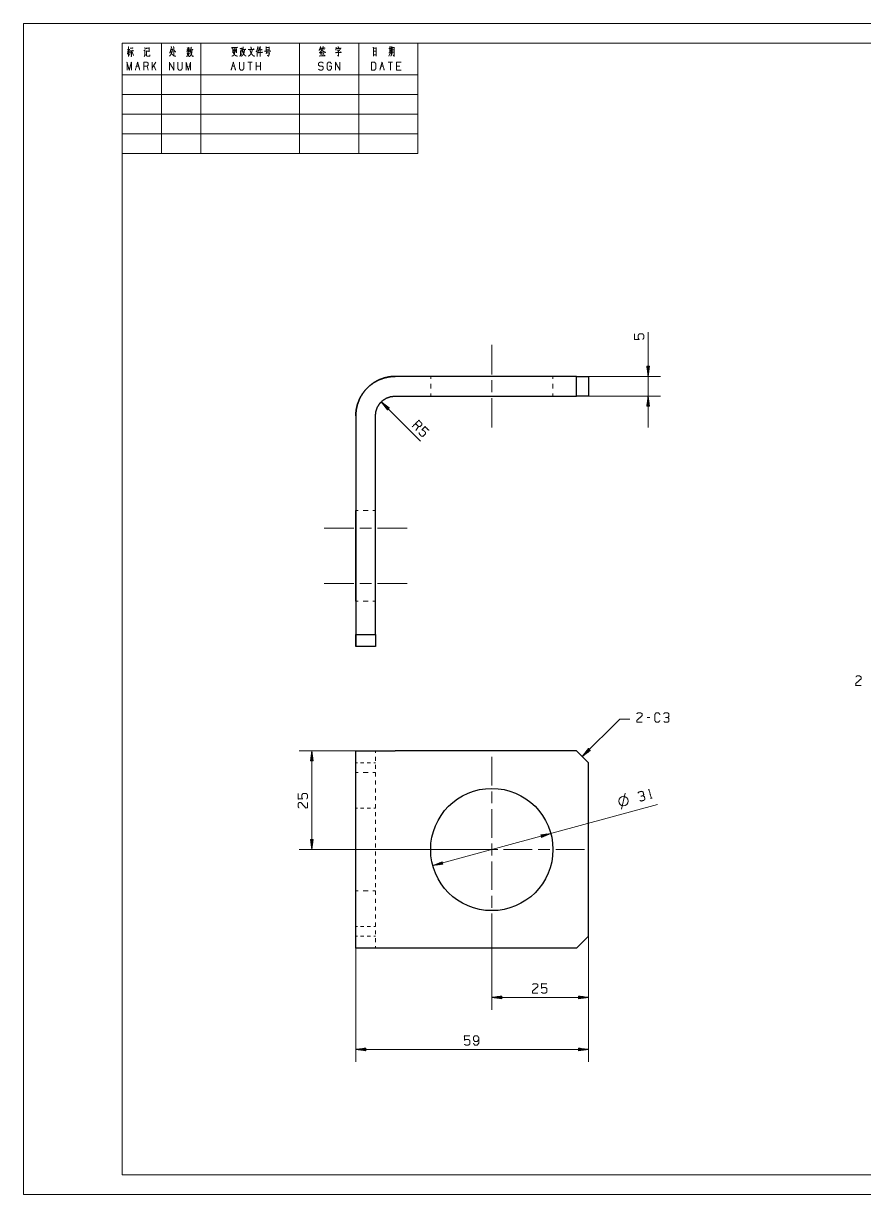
# Model space of a CAD drawing. Header units: millimetres. Extents: x 0 to 420, y 0 to 297.
# Drawn here: x 0 to 213, y 0 to 297 of the extents above; entities that cross this region are included whole.
import ezdxf

# ---------------------------------------------------------------- set-up
doc = ezdxf.new("R2010")
doc.units = ezdxf.units.MM
doc.layers.add('101', color=7, linetype='Continuous', true_color=0xffffff)

msp = doc.modelspace()

# ---------------------------------------------------------------- linework, layer by layer
at = {"layer": '101', "color": 133, "linetype": 'Continuous', "lineweight": 18}
for p, q in [((420, 297), (0, 297)), ((0, 297), (0, 0)), ((25, 292), (100, 292)), ((25, 292), (100, 292)), ((415, 292), (25, 292)), ((25, 292), (100, 292)), ((25, 292), (25, 5)), ((25, 292), (25, 264)), ((35, 292), (35, 264)), ((45, 292), (45, 264)), ((70, 292), (70, 264)), ((85, 292), (85, 264)), ((100, 292), (100, 264)), ((25, 284), (100, 284)), ((25, 279), (100, 279)), ((25, 274), (100, 274)), ((25, 269), (100, 269)), ((25, 264), (100, 264)), ((25, 5), (415, 5)), ((0, 0), (420, 0))]:
    msp.add_line(p, q, dxfattribs=at)
at = {"layer": '101', "color": 72, "linetype": 'Continuous', "lineweight": 18}
for p, q in [((93.22, 291.13), (93.33, 290.98)), ((26.57, 290.3), (26.35, 289.18)), ((26.36, 290.36), (26.98, 290.36)), ((26.69, 290.14), (26.91, 289.66)), ((27.11, 289.78), (26.88, 288.91)), ((27.56, 289.76), (27.87, 288.87)), ((30.65, 288.62), (30.93, 289.08)), ((30.74, 290.88), (30.87, 290.49)), ((31.13, 290.07), (31.22, 289.97)), ((37.42, 290.41), (37.77, 290.41)), ((41.4, 289.47), (42.16, 289.47)), ((41.69, 290.2), (41.43, 289.78)), ((41.53, 290.78), (41.66, 290.49)), ((41.88, 290.18), (42.11, 289.91)), ((42.14, 290.82), (41.95, 290.49)), ((53.1, 289.76), (53.98, 289.76)), ((53.11, 290.49), (53.99, 290.49)), ((53.11, 290.14), (53.98, 290.14)), ((54.01, 290.63), (54.01, 289.56)), ((55, 290.16), (55, 288.89)), ((55.02, 290.01), (55.35, 290.01)), ((55.4, 290.82), (55.37, 289.89)), ((59.27, 290.28), (59.27, 288.65)), ((61.56, 290.86), (62.32, 290.86)), ((61.56, 290.28), (62.32, 290.28)), ((61.73, 289.91), (61.56, 289.33)), ((61.6, 289.56), (62.33, 289.56)), ((62.33, 291.05), (62.33, 290.09)), ((75.31, 289.52), (75.48, 289.02)), ((75.35, 289.72), (76.07, 289.72)), ((75.6, 289.62), (75.76, 289.2)), ((76.13, 289.56), (75.92, 288.89)), ((76.04, 290.67), (76.21, 290.34)), ((92.92, 289.33), (92.65, 288.71)), ((92.86, 289.95), (93.25, 289.95)), ((93.18, 289.37), (93.28, 289.04)), ((93.75, 288.94), (94, 288.69)), ((28.66, 286.17), (29.22, 286.17)), ((31.62, 285.18), (31.34, 286.17)), ((33.59, 287.14), (32.63, 285.78)), ((32.63, 285.18), (32.63, 287.14)), ((33.59, 285.18), (33.04, 286.36)), ((52.94, 286.17), (53.49, 286.17)), ((58.02, 287.14), (56.9, 287.14)), ((57.46, 287.14), (57.46, 285.18)), ((59.02, 285.18), (59.02, 287.14)), ((60.14, 286.17), (59.02, 286.17)), ((60.14, 285.18), (60.14, 287.14)), ((90.65, 286.17), (91.2, 286.17)), ((93.6, 287.14), (92.49, 287.14)), ((93.05, 287.14), (93.05, 285.18)), ((95.45, 286.17), (94.61, 286.17)), ((99.52, 193.73), (100.13, 194.81)), ((158.78, 120.99), (158.11, 120.99)), ((151.61, 97.76), (152.58, 101.8)), ((159, 100.43), (159.41, 100.54))]:
    msp.add_line(p, q, dxfattribs=at)
at = {"layer": '101', "color": 22, "linetype": 'Continuous', "lineweight": 18}
for p, q in [((158.37, 194.56), (158.37, 218.68)), ((158.04, 210.04), (158.04, 210.01)), ((158.04, 210.04), (158.04, 210.01)), ((158.04, 210.04), (158.37, 207.5)), ((158.71, 210.04), (158.04, 210.04)), ((158.09, 210.04), (158.09, 209.62)), ((158.14, 210.04), (158.14, 209.24)), ((158.19, 210.04), (158.19, 208.85)), ((158.24, 210.04), (158.24, 208.46)), ((158.29, 210.04), (158.29, 208.08)), ((158.35, 210.04), (158.35, 207.69)), ((158.37, 207.5), (158.71, 210.04)), ((158.4, 210.04), (158.4, 207.69)), ((158.45, 210.04), (158.45, 208.08)), ((158.5, 210.04), (158.5, 208.46)), ((158.55, 210.04), (158.55, 208.85)), ((158.6, 210.04), (158.6, 209.24)), ((158.65, 210.04), (158.65, 209.62)), ((158.7, 210.04), (158.7, 210.01)), ((158.7, 210.04), (158.7, 210.01)), ((143.25, 207.5), (161.55, 207.5)), ((143.25, 202.5), (161.55, 202.5)), ((158.37, 202.5), (158.04, 199.96)), ((158.35, 199.96), (158.35, 202.31)), ((158.71, 199.96), (158.37, 202.5)), ((158.4, 199.96), (158.4, 202.31)), ((92.76, 199.48), (90.73, 201.06)), ((100.65, 191.03), (90.73, 201.06)), ((90.73, 201.06), (92.28, 199.01)), ((92.5, 199.23), (90.85, 200.9)), ((92.54, 199.27), (90.89, 200.94)), ((92.47, 199.2), (91.09, 200.59)), ((92.57, 199.3), (91.2, 200.7)), ((92.43, 199.16), (91.32, 200.28)), ((92.61, 199.34), (91.5, 200.46)), ((92.39, 199.12), (91.56, 199.97)), ((92.36, 199.09), (91.79, 199.66)), ((92.65, 199.37), (91.81, 200.22)), ((92.32, 199.05), (92.03, 199.35)), ((92.68, 199.41), (92.12, 199.98)), ((92.29, 199.02), (92.26, 199.04)), ((92.29, 199.02), (92.26, 199.04)), ((92.28, 199.01), (92.76, 199.48)), ((92.72, 199.45), (92.43, 199.74)), ((92.75, 199.48), (92.73, 199.5)), ((92.75, 199.48), (92.73, 199.5)), ((158.04, 199.96), (158.04, 199.99)), ((158.04, 199.96), (158.04, 199.99)), ((158.04, 199.96), (158.71, 199.96)), ((158.09, 199.96), (158.09, 200.38)), ((158.14, 199.96), (158.14, 200.76)), ((158.19, 199.96), (158.19, 201.15)), ((158.24, 199.96), (158.24, 201.54)), ((158.29, 199.96), (158.29, 201.92)), ((158.45, 199.96), (158.45, 201.92)), ((158.5, 199.96), (158.5, 201.54)), ((158.55, 199.96), (158.55, 201.15)), ((158.6, 199.96), (158.6, 200.76)), ((158.65, 199.96), (158.65, 200.38)), ((158.7, 199.96), (158.7, 199.99)), ((158.7, 199.96), (158.7, 199.99)), ((151.19, 120.6), (141.67, 111.08)), ((151.19, 120.6), (153.73, 120.6)), ((143.23, 113.11), (141.67, 111.08)), ((143.45, 112.89), (141.79, 111.23)), ((143.41, 112.93), (142.03, 111.54)), ((143.38, 112.96), (142.26, 111.85)), ((143.34, 113), (142.5, 112.16)), ((143.31, 113.04), (142.74, 112.47)), ((143.27, 113.07), (142.97, 112.78)), ((143.23, 113.11), (143.21, 113.09)), ((143.23, 113.11), (143.21, 113.09)), ((143.7, 112.64), (143.23, 113.11)), ((94.25, 112.5), (69.94, 112.5)), ((73.11, 112.5), (72.78, 109.96)), ((72.78, 109.96), (72.78, 109.99)), ((72.78, 109.96), (72.78, 109.99)), ((72.78, 109.96), (73.45, 109.96)), ((72.83, 109.96), (72.83, 110.38)), ((72.88, 109.96), (72.88, 110.76)), ((72.93, 109.96), (72.93, 111.15)), ((72.99, 109.96), (72.99, 111.54)), ((73.04, 109.96), (73.04, 111.92)), ((73.09, 109.96), (73.09, 112.31)), ((73.11, 87.5), (73.11, 112.5)), ((73.45, 109.96), (73.11, 112.5)), ((73.14, 109.96), (73.14, 112.31)), ((73.19, 109.96), (73.19, 111.92)), ((73.24, 109.96), (73.24, 111.54)), ((73.29, 109.96), (73.29, 111.15)), ((73.34, 109.96), (73.34, 110.76)), ((73.39, 109.96), (73.39, 110.38)), ((73.44, 109.96), (73.44, 109.99)), ((73.44, 109.96), (73.44, 109.99)), ((141.67, 111.08), (143.7, 112.64)), ((143.49, 112.86), (141.83, 111.2)), ((143.52, 112.82), (142.13, 111.43)), ((143.56, 112.79), (142.44, 111.67)), ((143.59, 112.75), (142.75, 111.91)), ((143.63, 112.71), (143.06, 112.15)), ((143.66, 112.68), (143.37, 112.38)), ((143.7, 112.64), (143.68, 112.62)), ((143.7, 112.64), (143.68, 112.62)), ((103.8, 83.42), (160.77, 98.96)), ((72.78, 90.04), (73.11, 87.5)), ((72.78, 90.04), (72.78, 90.01)), ((72.78, 90.04), (72.78, 90.01)), ((73.45, 90.04), (72.78, 90.04)), ((72.83, 90.04), (72.83, 89.62)), ((72.88, 90.04), (72.88, 89.24)), ((72.93, 90.04), (72.93, 88.85)), ((72.99, 90.04), (72.99, 88.46)), ((73.04, 90.04), (73.04, 88.08)), ((73.09, 90.04), (73.09, 87.69)), ((73.11, 87.5), (73.45, 90.04)), ((73.14, 90.04), (73.14, 87.69)), ((73.19, 90.04), (73.19, 88.08)), ((73.24, 90.04), (73.24, 88.46)), ((73.29, 90.04), (73.29, 88.85)), ((73.34, 90.04), (73.34, 89.24)), ((73.39, 90.04), (73.39, 89.62)), ((73.44, 90.04), (73.44, 90.01)), ((73.44, 90.04), (73.44, 90.01)), ((133.7, 91.58), (131.17, 91.23)), ((131.17, 91.23), (131.2, 91.24)), ((131.17, 91.23), (131.2, 91.24)), ((131.17, 91.23), (131.34, 90.59)), ((131.18, 91.18), (131.58, 91.29)), ((131.19, 91.13), (131.97, 91.34)), ((131.21, 91.08), (132.35, 91.39)), ((131.22, 91.03), (132.74, 91.45)), ((131.23, 90.98), (133.13, 91.5)), ((131.25, 90.93), (133.51, 91.55)), ((131.26, 90.89), (133.52, 91.5)), ((131.27, 90.84), (133.17, 91.35)), ((131.29, 90.79), (132.81, 91.2)), ((131.3, 90.74), (132.45, 91.05)), ((131.31, 90.69), (132.09, 90.9)), ((131.33, 90.64), (131.73, 90.75)), ((131.34, 90.59), (133.7, 91.58)), ((131.34, 90.59), (131.37, 90.6)), ((131.34, 90.59), (131.37, 90.6)), ((118.75, 87.5), (69.94, 87.5)), ((106.16, 84.41), (103.8, 83.42)), ((103.8, 83.42), (106.33, 83.77)), ((106.24, 84.11), (103.98, 83.5)), ((106.25, 84.07), (103.99, 83.45)), ((106.23, 84.16), (104.33, 83.65)), ((106.27, 84.02), (104.37, 83.5)), ((106.21, 84.21), (104.69, 83.8)), ((106.28, 83.97), (104.76, 83.55)), ((106.2, 84.26), (105.05, 83.95)), ((106.29, 83.92), (105.15, 83.61)), ((106.19, 84.31), (105.41, 84.1)), ((106.31, 83.87), (105.53, 83.66)), ((106.17, 84.36), (105.77, 84.25)), ((106.32, 83.82), (105.92, 83.71)), ((106.16, 84.41), (106.13, 84.4)), ((106.16, 84.41), (106.13, 84.4)), ((106.33, 83.77), (106.16, 84.41)), ((106.33, 83.77), (106.3, 83.76)), ((106.33, 83.77), (106.3, 83.76)), ((143.25, 65.5), (143.25, 33.64)), ((143.25, 65.5), (143.25, 46.84)), ((84.25, 62.5), (84.25, 33.64)), ((118.75, 64), (118.75, 46.84)), ((121.29, 50.35), (118.75, 50.01)), ((118.75, 50.01), (121.29, 49.68)), ((143.25, 50.01), (118.75, 50.01)), ((121.29, 50.04), (118.94, 50.04)), ((121.29, 49.99), (118.94, 49.99)), ((121.29, 50.09), (119.33, 50.09)), ((121.29, 49.93), (119.33, 49.93)), ((121.29, 50.14), (119.71, 50.14)), ((121.29, 49.88), (119.71, 49.88)), ((121.29, 50.19), (120.1, 50.19)), ((121.29, 49.83), (120.1, 49.83)), ((121.29, 50.24), (120.49, 50.24)), ((121.29, 49.78), (120.49, 49.78)), ((121.29, 50.29), (120.87, 50.29)), ((121.29, 49.73), (120.87, 49.73)), ((121.29, 50.34), (121.26, 50.34)), ((121.29, 50.34), (121.26, 50.34)), ((121.29, 49.68), (121.26, 49.68)), ((121.29, 49.68), (121.26, 49.68)), ((121.29, 49.68), (121.29, 50.35)), ((140.71, 50.35), (140.71, 49.68)), ((143.25, 50.01), (140.71, 50.35)), ((140.71, 50.34), (140.74, 50.34)), ((140.71, 50.34), (140.74, 50.34)), ((140.71, 50.29), (141.13, 50.29)), ((140.71, 50.24), (141.51, 50.24)), ((140.71, 50.19), (141.9, 50.19)), ((140.71, 50.14), (142.29, 50.14)), ((140.71, 50.09), (142.67, 50.09)), ((140.71, 50.04), (143.06, 50.04)), ((140.71, 49.68), (143.25, 50.01)), ((140.71, 49.99), (143.06, 49.99)), ((140.71, 49.93), (142.67, 49.93)), ((140.71, 49.88), (142.29, 49.88)), ((140.71, 49.83), (141.9, 49.83)), ((140.71, 49.78), (141.51, 49.78)), ((140.71, 49.73), (141.13, 49.73)), ((140.71, 49.68), (140.74, 49.68)), ((140.71, 49.68), (140.74, 49.68)), ((86.79, 37.15), (84.25, 36.82)), ((84.25, 36.82), (143.25, 36.82)), ((84.25, 36.82), (86.79, 36.49)), ((86.79, 36.84), (84.44, 36.84)), ((86.79, 36.79), (84.44, 36.79)), ((86.79, 36.9), (84.83, 36.9)), ((86.79, 36.74), (84.83, 36.74)), ((86.79, 36.95), (85.21, 36.95)), ((86.79, 36.69), (85.21, 36.69)), ((86.79, 37), (85.6, 37)), ((86.79, 36.64), (85.6, 36.64)), ((86.79, 37.05), (85.99, 37.05)), ((86.79, 36.59), (85.99, 36.59)), ((86.79, 37.1), (86.37, 37.1)), ((86.79, 36.54), (86.37, 36.54)), ((86.79, 37.15), (86.76, 37.15)), ((86.79, 37.15), (86.76, 37.15)), ((86.79, 36.49), (86.76, 36.49)), ((86.79, 36.49), (86.76, 36.49)), ((86.79, 36.49), (86.79, 37.15)), ((140.71, 37.15), (140.71, 36.49)), ((143.25, 36.82), (140.71, 37.15)), ((140.71, 37.15), (140.74, 37.15)), ((140.71, 37.15), (140.74, 37.15)), ((140.71, 37.1), (141.13, 37.1)), ((140.71, 37.05), (141.51, 37.05)), ((140.71, 37), (141.9, 37)), ((140.71, 36.95), (142.29, 36.95)), ((140.71, 36.9), (142.67, 36.9)), ((140.71, 36.84), (143.06, 36.84)), ((140.71, 36.49), (143.25, 36.82)), ((140.71, 36.79), (143.06, 36.79)), ((140.71, 36.74), (142.67, 36.74)), ((140.71, 36.69), (142.29, 36.69)), ((140.71, 36.64), (141.9, 36.64)), ((140.71, 36.59), (141.51, 36.59)), ((140.71, 36.54), (141.13, 36.54)), ((140.71, 36.49), (140.74, 36.49)), ((140.71, 36.49), (140.74, 36.49))]:
    msp.add_line(p, q, dxfattribs=at)
at = {"layer": '101', "color": 151, "linetype": 'Continuous', "lineweight": 18}
for p, q in [((118.75, 208), (118.75, 215.5)), ((118.75, 203.5), (118.75, 206.5)), ((118.75, 194.5), (118.75, 202)), ((83.75, 169), (76.25, 169)), ((88.25, 169), (85.25, 169)), ((97.25, 169), (89.75, 169)), ((83.75, 155), (76.25, 155)), ((88.25, 155), (85.25, 155)), ((97.25, 155), (89.75, 155)), ((118.75, 103.75), (118.75, 111)), ((118.75, 99.25), (118.75, 102.25)), ((118.75, 90.5), (118.75, 97.75)), ((102.5, 87.5), (95.25, 87.5)), ((107, 87.5), (104, 87.5)), ((115.75, 87.5), (108.5, 87.5)), ((117.25, 87.5), (120.25, 87.5)), ((118.75, 86), (118.75, 89)), ((121.75, 87.5), (129, 87.5)), ((130.5, 87.5), (133.5, 87.5)), ((135, 87.5), (142.25, 87.5)), ((118.75, 84.5), (118.75, 77.25)), ((118.75, 75.75), (118.75, 72.75)), ((118.75, 71.25), (118.75, 64))]:
    msp.add_line(p, q, dxfattribs=at)
at = {"layer": '101', "color": 251, "linetype": 'Continuous', "lineweight": 25}
for p, q in [((140.25, 207.5), (94.25, 207.5)), ((140.25, 207.5), (143.25, 207.5)), ((140.25, 202.5), (140.25, 207.5)), ((143.25, 207.5), (143.25, 202.5)), ((94.25, 202.5), (140.25, 202.5)), ((143.25, 202.5), (140.25, 202.5)), ((84.25, 197.5), (84.25, 142)), ((84.25, 197.5), (84.25, 142)), ((89.25, 142), (89.25, 197.5)), ((84.25, 169), (84.25, 155)), ((84.25, 155), (84.25, 169)), ((84.25, 155), (84.25, 169)), ((84.25, 169), (84.25, 155)), ((84.25, 139), (84.25, 142)), ((84.25, 142), (84.25, 139)), ((84.25, 142), (89.25, 142)), ((89.25, 142), (89.25, 139)), ((84.25, 139), (84.25, 139)), ((89.25, 139), (84.25, 139)), ((84.25, 62.5), (84.25, 112.5)), ((140.25, 112.5), (94.25, 112.5)), ((143.25, 109.5), (140.25, 112.5)), ((143.25, 65.5), (143.25, 109.5)), ((140.25, 62.5), (143.25, 65.5)), ((140.25, 62.5), (94.25, 62.5))]:
    msp.add_line(p, q, dxfattribs=at)
at = {"layer": '101', "color": 53, "linetype": 'Continuous', "lineweight": 18}
for p, q in [((94.25, 207.5), (94.25, 207.5)), ((94.25, 207.5), (94.25, 207.5)), ((103.25, 207.5), (103.25, 206.88)), ((103.25, 205.63), (103.25, 204.38)), ((134.25, 206.88), (134.25, 207.5)), ((134.25, 204.38), (134.25, 205.63)), ((140.25, 207.5), (140.25, 206.88)), ((140.25, 205.63), (140.25, 204.38)), ((143.25, 206.88), (143.25, 207.5)), ((143.25, 204.38), (143.25, 205.63)), ((94.25, 202.5), (93.76, 202.45)), ((94.25, 202.5), (94.25, 202.5)), ((94.25, 202.5), (94.25, 202.5)), ((103.25, 203.13), (103.25, 202.5)), ((134.25, 202.5), (134.25, 203.13)), ((140.25, 203.13), (140.25, 202.5)), ((143.25, 202.5), (143.25, 203.13)), ((91.08, 201.36), (90.39, 200.67)), ((89.3, 197.99), (89.25, 197.5)), ((89.25, 197.5), (89.25, 197)), ((89.25, 196.01), (89.25, 195.02)), ((89.25, 194.03), (89.25, 193.04)), ((89.25, 192.05), (89.25, 191.06)), ((89.25, 190.07), (89.25, 189.08)), ((89.25, 188.08), (89.25, 187.09)), ((89.25, 186.1), (89.25, 185.11)), ((89.25, 184.12), (89.25, 183.13)), ((89.25, 182.14), (89.25, 181.15)), ((89.25, 180.16), (89.25, 179.17)), ((89.25, 178.17), (89.25, 177.18)), ((89.25, 176.19), (89.25, 175.2)), ((84.88, 173.5), (84.25, 173.5)), ((87.38, 173.5), (86.13, 173.5)), ((89.25, 173.5), (88.62, 173.5)), ((89.25, 174.21), (89.25, 173.22)), ((89.25, 172.23), (89.25, 171.24)), ((89.25, 170.25), (89.25, 169.25)), ((89.25, 169.56), (89.25, 169)), ((89.25, 169), (89.25, 169.56)), ((89.25, 169.45), (89.25, 169)), ((89.25, 169), (89.25, 169.45)), ((89.25, 169), (89.25, 168.5)), ((89.25, 168.5), (89.25, 169)), ((89.25, 168.5), (89.25, 169)), ((89.25, 169), (89.25, 168.5)), ((89.25, 168.26), (89.25, 167.27)), ((89.25, 167.5), (89.25, 166.5)), ((89.25, 167.5), (89.25, 166.5)), ((89.25, 166.5), (89.25, 167.5)), ((89.25, 166.5), (89.25, 167.5)), ((89.25, 166.28), (89.25, 165.29)), ((89.25, 164.5), (89.25, 165.5)), ((89.25, 165.5), (89.25, 164.5)), ((89.25, 165.5), (89.25, 164.5)), ((89.25, 164.5), (89.25, 165.5)), ((89.25, 164.3), (89.25, 163.31)), ((89.25, 163.5), (89.25, 162.5)), ((89.25, 162.5), (89.25, 163.5)), ((89.25, 163.5), (89.25, 162.5)), ((89.25, 162.5), (89.25, 163.5)), ((89.25, 162.32), (89.25, 161.33)), ((89.25, 161.5), (89.25, 160.5)), ((89.25, 160.5), (89.25, 161.5)), ((89.25, 161.5), (89.25, 160.5)), ((89.25, 160.5), (89.25, 161.5)), ((89.25, 160.33), (89.25, 159.34)), ((89.25, 158.5), (89.25, 159.5)), ((89.25, 159.5), (89.25, 158.5)), ((89.25, 159.5), (89.25, 158.5)), ((89.25, 158.5), (89.25, 159.5)), ((89.25, 158.35), (89.25, 157.36)), ((89.25, 157.5), (89.25, 156.5)), ((89.25, 156.5), (89.25, 157.5)), ((89.25, 157.5), (89.25, 156.5)), ((89.25, 156.5), (89.25, 157.5)), ((89.25, 156.37), (89.25, 155.38)), ((89.25, 155), (89.25, 155.5)), ((89.25, 155.5), (89.25, 155)), ((89.25, 155), (89.25, 155.5)), ((89.25, 155.5), (89.25, 155)), ((89.25, 154.55), (89.25, 155)), ((89.25, 155), (89.25, 154.44)), ((89.25, 155), (89.25, 154.55)), ((89.25, 154.44), (89.25, 155)), ((89.25, 154.39), (89.25, 153.4)), ((89.25, 152.41), (89.25, 151.42)), ((84.25, 150.5), (84.88, 150.5)), ((86.13, 150.5), (87.38, 150.5)), ((88.62, 150.5), (89.25, 150.5)), ((89.25, 150.42), (89.25, 149.43)), ((89.25, 148.44), (89.25, 147.45)), ((89.25, 146.46), (89.25, 145.47)), ((89.25, 144.48), (89.25, 143.49)), ((89.25, 142.5), (89.25, 142)), ((89.25, 141.62), (89.25, 142)), ((89.25, 140.12), (89.25, 140.88)), ((89.25, 139), (89.25, 139.38)), ((89.25, 112.5), (89.25, 112)), ((89.25, 111), (89.25, 110)), ((84.25, 109.5), (84.67, 109.5)), ((84.25, 107), (84.88, 107)), ((85.5, 109.5), (86.33, 109.5)), ((86.13, 107), (87.38, 107)), ((87.17, 109.5), (88, 109.5)), ((88.62, 107), (89.25, 107)), ((88.83, 109.5), (89.25, 109.5)), ((89.25, 109), (89.25, 108)), ((89.25, 107), (89.25, 106)), ((89.25, 105), (89.25, 104)), ((89.25, 103), (89.25, 102)), ((89.25, 101), (89.25, 100)), ((89.25, 99), (89.25, 98)), ((84.25, 98), (84.67, 98)), ((85.5, 98), (86.33, 98)), ((87.17, 98), (88, 98)), ((88.83, 98), (89.25, 98)), ((89.25, 97), (89.25, 96)), ((89.25, 95), (89.25, 94)), ((89.25, 93), (89.25, 92)), ((89.25, 91), (89.25, 90)), ((89.25, 89), (89.25, 88)), ((89.25, 87), (89.25, 86)), ((89.25, 85), (89.25, 84)), ((89.25, 83), (89.25, 82)), ((89.25, 81), (89.25, 80)), ((89.25, 79), (89.25, 78)), ((84.25, 77), (84.88, 77)), ((86.13, 77), (87.38, 77)), ((88.62, 77), (89.25, 77)), ((89.25, 77), (89.25, 76)), ((89.25, 75), (89.25, 74)), ((89.25, 73), (89.25, 72)), ((89.25, 71), (89.25, 70)), ((89.25, 69), (89.25, 68)), ((84.25, 68), (84.67, 68)), ((84.67, 65.5), (84.25, 65.5)), ((85.5, 68), (86.33, 68)), ((86.33, 65.5), (85.5, 65.5)), ((87.17, 68), (88, 68)), ((88, 65.5), (87.17, 65.5)), ((88.83, 68), (89.25, 68)), ((89.25, 65.5), (88.83, 65.5)), ((89.25, 67), (89.25, 66)), ((89.25, 65), (89.25, 64)), ((89.25, 63), (89.25, 62.5))]:
    msp.add_line(p, q, dxfattribs=at)
at = {"layer": '101', "color": 251, "linetype": 'Continuous', "lineweight": 25}
msp.add_circle((118.75, 87.5), 15.5, dxfattribs=at)
at = {"layer": '101', "color": 72, "linetype": 'Continuous', "lineweight": 18}
msp.add_circle((152.13, 99.8), 1.2, dxfattribs=at)
for points, knots in [([(26.57, 291.07), (26.67, 290.94), (26.67, 288.6)], [0, 0, 0.064393, 1, 1]), ([(37.46, 291.13), (37.53, 290.94), (37.46, 290.67), (37.43, 290.53), (37.37, 290.34), (37.31, 290.14), (37.26, 289.95), (37.21, 289.78), (37.14, 289.66), (37.05, 289.52)], [0, 0, 0.116545, 0.278927, 0.365002, 0.478708, 0.603961, 0.717668, 0.817418, 0.901357, 1, 1]), ([(38.05, 291.11), (38.1, 290.96), (38.1, 288.87)], [0, 0, 0.06955, 1, 1]), ([(57.64, 291.07), (57.81, 290.65), (57.83, 290.76), (57.75, 290.55)], [0, 0, 0.581176, 0.716263, 1, 1]), ([(59.43, 291.13), (59.46, 290.98), (59.26, 290.34), (59.19, 290.09), (59.1, 289.95), (59, 289.76)], [0, 0, 0.101083, 0.561706, 0.738774, 0.854629, 1, 1]), ([(60.01, 291.13), (60.12, 290.98), (60.06, 291.05), (60.06, 288.65)], [0, 0, 0.069697, 0.101625, 1, 1]), ([(61.5, 291.07), (61.57, 290.98), (61.57, 290.14)], [0, 0, 0.115189, 1, 1]), ([(75.94, 291.15), (76.05, 291.03), (76.01, 291.05), (75.72, 290.38), (75.58, 290.14), (75.44, 289.95), (75.28, 289.72), (74.96, 289.52)], [0, 0, 0.080396, 0.103261, 0.444362, 0.576789, 0.688375, 0.819716, 1, 1]), ([(75.29, 291.17), (75.39, 291.03), (75.37, 291.07), (74.97, 290.16), (75.2, 290.69), (75.72, 290.69), (75.31, 290.69), (75.45, 290.34)], [0, 0, 0.057042, 0.07334, 0.392466, 0.581127, 0.745774, 0.87749, 1, 1]), ([(79.77, 291.11), (79.89, 290.82), (79.93, 290.86), (79.89, 290.76)], [0, 0, 0.644011, 0.768354, 1, 1]), ([(92.86, 291.13), (92.97, 290.98), (92.9, 291.07), (92.9, 289.56), (92.62, 289.56), (93.47, 289.56), (93.25, 289.56), (93.25, 291.07), (93.25, 290.67), (92.64, 290.67), (93.43, 290.67), (93.25, 290.67), (93.25, 290.26), (92.87, 290.26)], [0, 0, 0.025061, 0.039924, 0.243199, 0.280605, 0.39479, 0.42432, 0.627595, 0.680502, 0.763188, 0.869498, 0.893122, 0.948813, 1, 1]), ([(26.92, 290.07), (27.87, 290.07), (27.81, 290.24), (27.74, 290.09)], [0, 0, 0.737857, 0.874089, 1, 1]), ([(27.1, 290.69), (27.73, 290.69), (27.68, 290.82), (27.64, 290.74)], [0, 0, 0.736257, 0.890366, 1, 1]), ([(27.36, 290.07), (27.36, 288.65), (27.2, 288.73)], [0, 0, 0.887515, 1, 1]), ([(30.55, 290.14), (30.8, 290.14), (30.8, 290.26), (30.8, 288.81)], [0, 0, 0.136549, 0.204721, 1, 1]), ([(31.28, 290.69), (31.21, 290.63), (31.15, 290.69), (31.88, 290.69), (31.88, 290.88), (31.88, 289.78), (31.88, 289.97), (31.22, 289.97), (31.22, 288.83), (31.24, 288.75), (31.35, 288.71), (32.04, 288.71), (32.04, 289.02)], [0, 0, 0.017819, 0.033666, 0.169515, 0.204099, 0.407776, 0.442364, 0.564628, 0.775991, 0.791603, 0.814658, 0.942357, 1, 1]), ([(37.8, 290.55), (37.71, 289.95), (37.65, 289.76), (37.62, 289.62), (37.53, 289.47), (37.46, 289.31), (37.42, 289.18), (37.31, 289.02), (37.23, 288.89), (37.04, 288.71)], [0, 0, 0.296659, 0.392137, 0.46442, 0.547267, 0.635799, 0.700206, 0.795426, 0.869797, 1, 1]), ([(37.31, 290.01), (37.37, 289.87), (37.42, 289.7), (37.45, 289.56), (37.59, 289.27), (37.67, 289.18), (37.87, 288.98), (37.99, 288.87), (38.13, 288.79), (38.34, 288.73), (38.53, 288.73), (38.68, 288.71)], [0, 0, 0.075191, 0.157626, 0.228751, 0.384956, 0.438117, 0.578248, 0.65344, 0.734339, 0.837348, 0.928887, 1, 1]), ([(38.08, 290.38), (38.56, 289.72), (38.56, 289.91)], [0, 0, 0.814818, 1, 1]), ([(42.01, 289.41), (41.89, 289.16), (41.82, 288.98), (41.69, 288.79), (41.56, 288.69), (41.34, 288.65)], [0, 0, 0.251055, 0.434029, 0.64262, 0.795766, 1, 1]), ([(41.73, 290.94), (41.86, 290.88), (41.81, 290.92), (41.81, 289.76), (41.81, 290.3), (41.4, 290.3), (42.22, 290.3)], [0, 0, 0.046318, 0.069123, 0.437816, 0.608997, 0.739331, 1, 1]), ([(41.76, 289.68), (41.59, 289.1), (42.03, 288.62)], [0, 0, 0.483237, 1, 1]), ([(42.73, 290.2), (42.73, 289.95), (42.7, 289.68), (42.63, 289.39), (42.51, 289.1), (42.38, 288.89), (42.23, 288.71), (42.03, 288.58)], [0, 0, 0.134106, 0.280228, 0.441583, 0.610314, 0.742762, 0.870657, 1, 1]), ([(42.46, 290.96), (42.6, 290.82), (42.55, 290.86), (42.22, 289.8)], [0, 0, 0.143537, 0.187773, 1, 1]), ([(42.38, 290.01), (42.42, 289.8), (42.46, 289.56), (42.55, 289.27), (42.67, 288.98), (42.8, 288.75), (42.99, 288.6), (43.04, 288.75)], [0, 0, 0.122124, 0.267694, 0.442444, 0.622807, 0.774615, 0.912625, 1, 1]), ([(42.44, 290.28), (42.93, 290.28), (42.9, 290.45), (42.85, 290.34)], [0, 0, 0.634119, 0.848445, 1, 1]), ([(52.91, 290.86), (52.88, 290.76), (52.79, 290.88), (54.27, 290.88), (54.2, 290.98), (54.14, 290.88)], [0, 0, 0.054227, 0.130909, 0.87613, 0.940043, 1, 1]), ([(53.57, 290.88), (53.57, 289.72), (53.52, 289.58), (53.51, 289.41), (53.45, 289.2), (53.38, 289.04), (53.29, 288.91), (53.16, 288.81), (53.03, 288.75), (52.82, 288.73)], [0, 0, 0.455623, 0.515134, 0.580482, 0.665033, 0.736192, 0.79598, 0.861823, 0.919058, 1, 1]), ([(53.01, 290.63), (53.1, 290.49), (53.1, 289.58)], [0, 0, 0.156848, 1, 1]), ([(53.22, 289.6), (53.29, 289.43), (53.38, 289.29), (53.48, 289.16), (53.55, 289.04), (53.63, 288.94), (53.76, 288.87), (53.9, 288.79), (54.07, 288.75), (54.26, 288.71)], [0, 0, 0.124249, 0.240531, 0.35103, 0.449957, 0.536949, 0.636896, 0.752292, 0.866372, 1, 1]), ([(55.03, 288.89), (54.94, 288.71), (54.88, 288.73), (55.41, 289.37)], [0, 0, 0.187521, 0.244051, 1, 1]), ([(55.06, 290.65), (54.99, 290.57), (54.93, 290.65), (55.37, 290.65)], [0, 0, 0.169755, 0.325542, 1, 1]), ([(56.04, 290.36), (56.03, 290.16), (56, 289.95), (55.97, 289.72), (55.91, 289.52), (55.84, 289.33), (55.75, 289.18), (55.65, 289.02), (55.54, 288.91), (55.41, 288.81), (55.21, 288.71)], [0, 0, 0.105429, 0.211651, 0.328282, 0.437572, 0.539265, 0.625346, 0.724284, 0.79827, 0.883378, 1, 1]), ([(55.67, 291.05), (55.72, 290.96), (55.63, 290.41), (55.51, 289.99), (55.47, 289.85), (55.35, 289.62)], [0, 0, 0.062603, 0.440485, 0.727862, 0.828992, 1, 1]), ([(55.62, 290.18), (55.65, 289.99), (55.69, 289.8), (55.72, 289.6), (55.81, 289.43), (55.88, 289.29), (55.95, 289.12), (56.06, 288.98), (56.2, 288.83), (56.39, 288.73)], [0, 0, 0.109654, 0.220947, 0.342501, 0.451483, 0.545868, 0.651144, 0.754315, 0.874064, 1, 1]), ([(55.67, 290.38), (56.38, 290.38), (56.29, 290.49), (56.17, 290.36)], [0, 0, 0.696293, 0.830826, 1, 1]), ([(57.14, 290.45), (57.05, 290.34), (57.01, 290.38), (58.48, 290.38), (58.38, 290.55), (58.28, 290.41)], [0, 0, 0.066333, 0.095822, 0.818123, 0.913284, 1, 1]), ([(58.04, 290.41), (57.97, 290.01), (57.83, 289.6), (57.56, 289.16), (57.33, 288.87), (56.99, 288.69)], [0, 0, 0.190069, 0.398701, 0.640199, 0.817216, 1, 1]), ([(57.42, 290.3), (57.49, 290.07), (57.66, 289.58), (57.94, 289.18), (58.25, 288.83), (58.53, 288.71), (58.59, 288.79), (58.48, 288.62)], [0, 0, 0.103286, 0.330833, 0.538837, 0.740597, 0.872112, 0.915905, 1, 1]), ([(59.58, 289.66), (59.55, 289.52), (59.48, 289.66), (60.58, 289.66), (60.5, 289.78), (60.47, 289.68)], [0, 0, 0.08907, 0.186879, 0.848313, 0.935185, 1, 1]), ([(59.74, 290.92), (59.84, 290.69), (59.79, 290.78), (59.58, 289.91)], [0, 0, 0.200658, 0.282145, 1, 1]), ([(59.68, 290.3), (60.5, 290.3), (60.44, 290.45), (60.37, 290.3)], [0, 0, 0.720068, 0.857376, 1, 1]), ([(61.28, 289.91), (61.23, 289.85), (61.15, 289.95), (62.68, 289.95), (62.6, 290.01), (62.49, 289.91)], [0, 0, 0.038001, 0.105809, 0.873511, 0.927246, 1, 1]), ([(62.4, 289.62), (62.13, 288.65), (61.85, 288.94)], [0, 0, 0.71586, 1, 1]), ([(75.23, 288.81), (75.12, 288.71), (75.07, 288.81), (76.46, 288.81), (76.39, 288.94), (76.29, 288.79)], [0, 0, 0.078897, 0.135659, 0.837617, 0.910404, 1, 1]), ([(75.66, 290.26), (75.85, 290.09), (76.04, 289.97), (76.18, 289.87), (76.39, 289.7), (76.58, 289.68), (76.42, 289.6)], [0, 0, 0.194845, 0.370351, 0.508814, 0.712321, 0.860156, 1, 1]), ([(75.89, 290.69), (76.48, 290.69), (76.4, 290.84), (76.33, 290.74)], [0, 0, 0.669422, 0.855054, 1, 1]), ([(79.33, 289.68), (79.21, 289.52), (79.13, 289.66), (80.57, 289.66), (80.44, 289.76), (80.37, 289.68)], [0, 0, 0.096613, 0.17732, 0.867547, 0.947356, 1, 1]), ([(79.24, 290.92), (79.36, 290.69), (79.33, 290.78), (79.15, 290.28)], [0, 0, 0.294025, 0.394866, 1, 1]), ([(79.32, 290.67), (80.43, 290.67), (80.5, 290.84), (80.28, 290.36)], [0, 0, 0.611939, 0.711554, 1, 1]), ([(79.48, 290.2), (80.15, 290.2), (80.21, 290.26), (79.87, 289.89), (79.77, 289.97), (79.84, 289.89), (79.84, 288.73), (79.62, 288.87)], [0, 0, 0.230144, 0.259318, 0.430979, 0.476011, 0.513789, 0.910079, 1, 1]), ([(88.67, 290.94), (88.75, 290.78), (88.75, 288.69), (88.75, 289.02), (89.45, 289.02), (89.45, 288.71), (89.45, 290.88), (89.45, 290.76), (88.76, 290.76), (88.76, 289.95), (89.46, 289.95)], [0, 0, 0.022322, 0.280074, 0.320905, 0.407511, 0.44579, 0.713751, 0.729062, 0.813864, 0.913394, 1, 1]), ([(93.49, 291.03), (93.53, 290.88), (93.53, 289.7), (93.47, 289.43), (93.34, 289.12), (93.25, 288.87), (93.14, 288.69)], [0, 0, 0.062372, 0.548434, 0.661879, 0.800828, 0.909362, 1, 1]), ([(93.53, 290.86), (94, 290.86), (94, 290.98), (94, 288.62), (94, 290.28), (93.56, 290.28), (93.97, 290.28), (93.97, 289.7), (93.56, 289.7)], [0, 0, 0.072646, 0.091913, 0.457973, 0.714856, 0.782961, 0.846526, 0.936435, 1, 1]), ([(26.26, 285.18), (26.26, 287.14), (26.82, 285.18), (27.37, 287.14), (27.37, 285.18)], [0, 0, 0.245192, 0.5, 0.754808, 1, 1]), ([(30.51, 285.18), (30.51, 287.14), (31.34, 287.14), (31.62, 286.96), (31.62, 286.36), (31.34, 286.17), (30.51, 286.17)], [0, 0, 0.400952, 0.571035, 0.639278, 0.761676, 0.829917, 1, 1]), ([(37.01, 285.18), (37.01, 287.14), (38.12, 285.18), (38.12, 287.14)], [0, 0, 0.317574, 0.682426, 1, 1]), ([(39.13, 287.14), (39.13, 285.57), (39.39, 285.18), (39.95, 285.18), (40.24, 285.57), (40.24, 287.14)], [0, 0, 0.337152, 0.438599, 0.557781, 0.662848, 1, 1]), ([(41.25, 285.18), (41.25, 287.14), (41.81, 285.18), (42.36, 287.14), (42.36, 285.18)], [0, 0, 0.245192, 0.5, 0.754808, 1, 1]), ([(54.78, 287.14), (54.78, 285.57), (55.05, 285.18), (55.6, 285.18), (55.89, 285.57), (55.89, 287.14)], [0, 0, 0.337152, 0.438599, 0.557781, 0.662848, 1, 1]), ([(74.85, 285.36), (75.13, 285.18), (75.7, 285.18), (75.98, 285.39), (75.98, 285.97), (75.7, 286.17), (75.15, 286.17), (74.85, 286.36), (74.85, 286.96), (75.15, 287.14), (75.7, 287.14), (75.98, 286.96)], [0, 0, 0.068035, 0.184054, 0.254521, 0.372333, 0.442799, 0.555843, 0.626367, 0.748393, 0.81892, 0.931964, 1, 1]), ([(77.55, 286.17), (78.1, 286.17), (78.1, 285.57), (77.82, 285.18), (77.25, 285.18), (76.97, 285.57), (76.97, 286.75), (77.27, 287.14), (77.81, 287.14), (78.09, 286.75)], [0, 0, 0.103295, 0.214797, 0.304261, 0.410274, 0.499739, 0.718892, 0.809956, 0.910533, 1, 1]), ([(79.11, 285.18), (79.11, 287.14), (80.22, 285.18), (80.22, 287.14)], [0, 0, 0.317574, 0.682426, 1, 1]), ([(88.25, 285.18), (89.07, 285.18), (89.36, 285.57), (89.36, 286.75), (89.07, 287.14), (88.25, 287.14), (88.25, 285.18)], [0, 0, 0.142133, 0.227159, 0.431787, 0.516817, 0.65895, 1, 1]), ([(90.37, 285.18), (90.93, 287.14), (91.48, 285.18)], [0, 0, 0.5, 1, 1]), ([(95.73, 285.18), (94.61, 285.18), (94.61, 287.14), (95.73, 287.14)], [0, 0, 0.265389, 0.734611, 1, 1]), ([(157.05, 216.88), (157.28, 217.21), (157.28, 217.9), (157.05, 218.24), (156.1, 218.24), (155.85, 217.9), (155.85, 217.21), (156.08, 216.88), (154.9, 216.88), (154.9, 218.24)], [0, 0, 0.062227, 0.168345, 0.230572, 0.376816, 0.441264, 0.547383, 0.609609, 0.79049, 1, 1]), ([(98.57, 194.68), (100.26, 196.35), (100.97, 195.64), (101.05, 195.24), (100.53, 194.73), (100.13, 194.81), (99.43, 195.53)], [0, 0, 0.400951, 0.571034, 0.639278, 0.761673, 0.829915, 1, 1]), ([(100.32, 193.23), (100.4, 192.84), (100.88, 192.35), (101.28, 192.27), (101.95, 192.94), (101.9, 193.35), (101.41, 193.84), (101.01, 193.92), (101.85, 194.75), (102.81, 193.78)], [0, 0, 0.062226, 0.168344, 0.230571, 0.376816, 0.441265, 0.547381, 0.609609, 0.790489, 1, 1]), ([(211.01, 131.28), (211.33, 131.51), (212.02, 131.51), (212.36, 131.28), (212.36, 130.81), (211, 129.61), (211.01, 129.13), (212.36, 129.13)], [0, 0, 0.069691, 0.192976, 0.265273, 0.350227, 0.674741, 0.759753, 1, 1]), ([(155.5, 121.94), (155.81, 122.16), (156.5, 122.16), (156.84, 121.94), (156.84, 121.46), (155.48, 120.26), (155.5, 119.79), (156.84, 119.79)], [0, 0, 0.069694, 0.192978, 0.265275, 0.350228, 0.674741, 0.759753, 1, 1]), ([(161.37, 120.26), (161.04, 119.79), (160.38, 119.79), (160.05, 120.26), (160.05, 121.69), (160.38, 122.16), (161.06, 122.16), (161.39, 121.69)], [0, 0, 0.114569, 0.243365, 0.357934, 0.638584, 0.753153, 0.885432, 1, 1]), ([(163.33, 120.99), (163.67, 121.21), (163.67, 121.94), (163.33, 122.16), (162.64, 122.16), (162.31, 121.94)], [0, 0, 0.153874, 0.429851, 0.583727, 0.846124, 1, 1]), ([(162.33, 120.01), (162.64, 119.79), (163.33, 119.79), (163.67, 120.01), (163.67, 120.74), (163.33, 120.99), (162.82, 120.99)], [0, 0, 0.124121, 0.343687, 0.472445, 0.703376, 0.836731, 1, 1]), ([(71.79, 100.32), (72.02, 100.65), (72.02, 101.34), (71.79, 101.68), (70.84, 101.68), (70.59, 101.34), (70.59, 100.65), (70.82, 100.32), (69.64, 100.32), (69.64, 101.68)], [0, 0, 0.062228, 0.168343, 0.230571, 0.376815, 0.441264, 0.547381, 0.609608, 0.790489, 1, 1]), ([(157.01, 101.13), (157.28, 101.44), (157.09, 102.14), (156.7, 102.27), (156.04, 102.09), (155.77, 101.78)], [0, 0, 0.153873, 0.429849, 0.583724, 0.846124, 1, 1]), ([(156.3, 99.93), (156.66, 99.79), (157.33, 99.98), (157.59, 100.28), (157.4, 100.98), (157.01, 101.13), (156.52, 101)], [0, 0, 0.12412, 0.34369, 0.472449, 0.703379, 0.836732, 1, 1]), ([(158.49, 102.55), (158.58, 102.78), (159.2, 100.49)], [0, 0, 0.09349, 1, 1]), ([(69.87, 98.06), (69.64, 98.38), (69.64, 99.07), (69.87, 99.4), (70.34, 99.4), (71.54, 98.04), (72.02, 98.06), (72.02, 99.4)], [0, 0, 0.069693, 0.192977, 0.265273, 0.350226, 0.674739, 0.759751, 1, 1]), ([(129.06, 53.25), (129.38, 53.48), (130.07, 53.48), (130.4, 53.25), (130.4, 52.78), (129.04, 51.58), (129.06, 51.1), (130.4, 51.1)], [0, 0, 0.069693, 0.192977, 0.265273, 0.350226, 0.674741, 0.759753, 1, 1]), ([(131.32, 51.33), (131.65, 51.1), (132.34, 51.1), (132.68, 51.33), (132.68, 52.28), (132.34, 52.53), (131.65, 52.53), (131.32, 52.3), (131.32, 53.48), (132.68, 53.48)], [0, 0, 0.062228, 0.168343, 0.230571, 0.376816, 0.441265, 0.547381, 0.609609, 0.79049, 1, 1]), ([(111.79, 38.14), (112.13, 37.91), (112.82, 37.91), (113.15, 38.14), (113.15, 39.09), (112.82, 39.34), (112.13, 39.34), (111.79, 39.11), (111.79, 40.29), (113.15, 40.29)], [0, 0, 0.062228, 0.168343, 0.230571, 0.376816, 0.441265, 0.54738, 0.609608, 0.790489, 1, 1]), ([(114.09, 38.39), (114.4, 37.91), (115.09, 37.91), (115.43, 38.39), (115.43, 39.81), (115.09, 40.29), (114.4, 40.29), (114.09, 39.81), (114.07, 39.34), (114.4, 38.86), (115.09, 38.86), (115.43, 39.34)], [0, 0, 0.076856, 0.169525, 0.247728, 0.439297, 0.5175, 0.610168, 0.687025, 0.750925, 0.829128, 0.921797, 1, 1])]:
    msp.add_open_spline(points, degree=1, knots=knots, dxfattribs=at)
for points in [[(28.38, 285.18), (28.94, 287.14), (29.5, 285.18)], [(52.66, 285.18), (53.22, 287.14), (53.77, 285.18)]]:
    msp.add_open_spline(points, degree=1, dxfattribs=at)
at = {"layer": '101', "color": 251, "linetype": 'Continuous', "lineweight": 25}
for points, knots in [([(84.25, 197.5), (84.35, 198.92), (84.66, 200.32), (85.15, 201.65), (85.84, 202.91), (86.69, 204.05), (87.7, 205.06), (88.84, 205.91), (90.1, 206.6), (91.43, 207.09), (92.83, 207.4), (94.25, 207.5)], [0, 0, 0.090908, 0.181818, 0.272727, 0.363636, 0.454545, 0.545454, 0.636363, 0.727272, 0.818182, 0.909091, 1, 1]), ([(94.25, 207.5), (92.83, 207.4), (91.43, 207.09), (90.1, 206.6), (88.84, 205.91), (87.7, 205.06), (86.69, 204.05), (85.84, 202.91), (85.15, 201.65), (84.66, 200.32), (84.35, 198.92), (84.25, 197.5)], [0, 0, 0.090909, 0.181818, 0.272728, 0.363637, 0.454546, 0.545455, 0.636364, 0.727273, 0.818182, 0.909092, 1, 1]), ([(89.25, 197.5), (89.38, 198.61), (89.75, 199.67), (90.34, 200.62), (91.13, 201.41), (92.08, 202), (93.14, 202.37), (94.25, 202.5)], [0, 0, 0.142857, 0.285713, 0.428572, 0.571429, 0.714286, 0.857143, 1, 1]), ([(84.25, 169), (84.25, 170.95), (84.25, 172.52), (84.25, 173.39), (84.25, 173.5), (84.25, 173.05), (84.25, 171.81), (84.25, 170), (84.25, 169)], [0, 0, 0.216942, 0.390916, 0.487463, 0.5, 0.549516, 0.688256, 0.88874, 1, 1]), ([(84.25, 169), (84.25, 170.95), (84.25, 172.52), (84.25, 173.05), (84.25, 173.5), (84.25, 173.05), (84.25, 171.81), (84.25, 170), (84.25, 169)], [0, 0, 0.216942, 0.390916, 0.450484, 0.5, 0.549516, 0.688256, 0.88874, 1, 1]), ([(84.25, 155), (84.25, 154), (84.25, 152.19), (84.25, 150.95), (84.25, 150.5), (84.25, 150.61), (84.25, 151.48), (84.25, 153.05), (84.25, 155)], [0, 0, 0.111261, 0.311745, 0.450485, 0.5, 0.512536, 0.609084, 0.783059, 1, 1]), ([(84.25, 155), (84.25, 153.05), (84.25, 151.48), (84.25, 150.95), (84.25, 150.5), (84.25, 150.95), (84.25, 152.19), (84.25, 154), (84.25, 155)], [0, 0, 0.216941, 0.390916, 0.450485, 0.5, 0.549515, 0.688255, 0.888739, 1, 1]), ([(84.25, 112.5), (84.66, 112.5), (85.84, 112.5), (87.7, 112.5), (90.1, 112.5), (92.83, 112.5), (94.25, 112.5)], [0, 0, 0.040507, 0.158746, 0.345139, 0.584585, 0.857685, 1, 1]), ([(94.25, 62.5), (91.43, 62.5), (90.1, 62.5), (87.7, 62.5), (85.84, 62.5), (85.15, 62.5), (84.35, 62.5), (84.25, 62.5)], [0, 0, 0.281733, 0.415416, 0.654862, 0.841254, 0.909632, 0.989822, 1, 1])]:
    msp.add_open_spline(points, degree=1, knots=knots, dxfattribs=at)
at = {"layer": '101', "color": 53, "linetype": 'Continuous', "lineweight": 18}
for points, knots in [([(92.81, 202.26), (92.08, 202), (91.9, 201.89)], [0, 0, 0.785718, 1, 1]), ([(89.86, 199.85), (89.75, 199.67), (89.49, 198.94)], [0, 0, 0.214292, 1, 1]), ([(89.25, 172.94), (89.25, 173.05), (89.25, 173.5), (89.25, 173.05), (89.25, 172.94)], [0, 0, 0.103875, 0.5, 0.896125, 1, 1]), ([(89.25, 171.81), (89.25, 171.81), (89.25, 170.69)], [0, 0, 0.006045, 1, 1]), ([(89.25, 170.69), (89.25, 171.81), (89.25, 171.81)], [0, 0, 0.993955, 1, 1]), ([(89.25, 152.19), (89.25, 152.19), (89.25, 153.31)], [0, 0, 0.006045, 1, 1]), ([(89.25, 153.31), (89.25, 153.05), (89.25, 152.19)], [0, 0, 0.235533, 1, 1]), ([(89.25, 151.06), (89.25, 150.95), (89.25, 150.5), (89.25, 150.95), (89.25, 151.06)], [0, 0, 0.103877, 0.5, 0.896123, 1, 1])]:
    msp.add_open_spline(points, degree=1, knots=knots, dxfattribs=at)
for points in [[(89.25, 173.05), (89.25, 172.15)], [(89.25, 172.15), (89.25, 173.05)], [(89.25, 170.35), (89.25, 171.25)], [(89.25, 171.25), (89.25, 170.35)], [(89.25, 152.75), (89.25, 153.65)], [(89.25, 153.65), (89.25, 152.75)], [(89.25, 151.85), (89.25, 150.95)], [(89.25, 150.95), (89.25, 151.85)]]:
    msp.add_open_spline(points, degree=1, dxfattribs=at)

doc.saveas('drawing.dxf')
